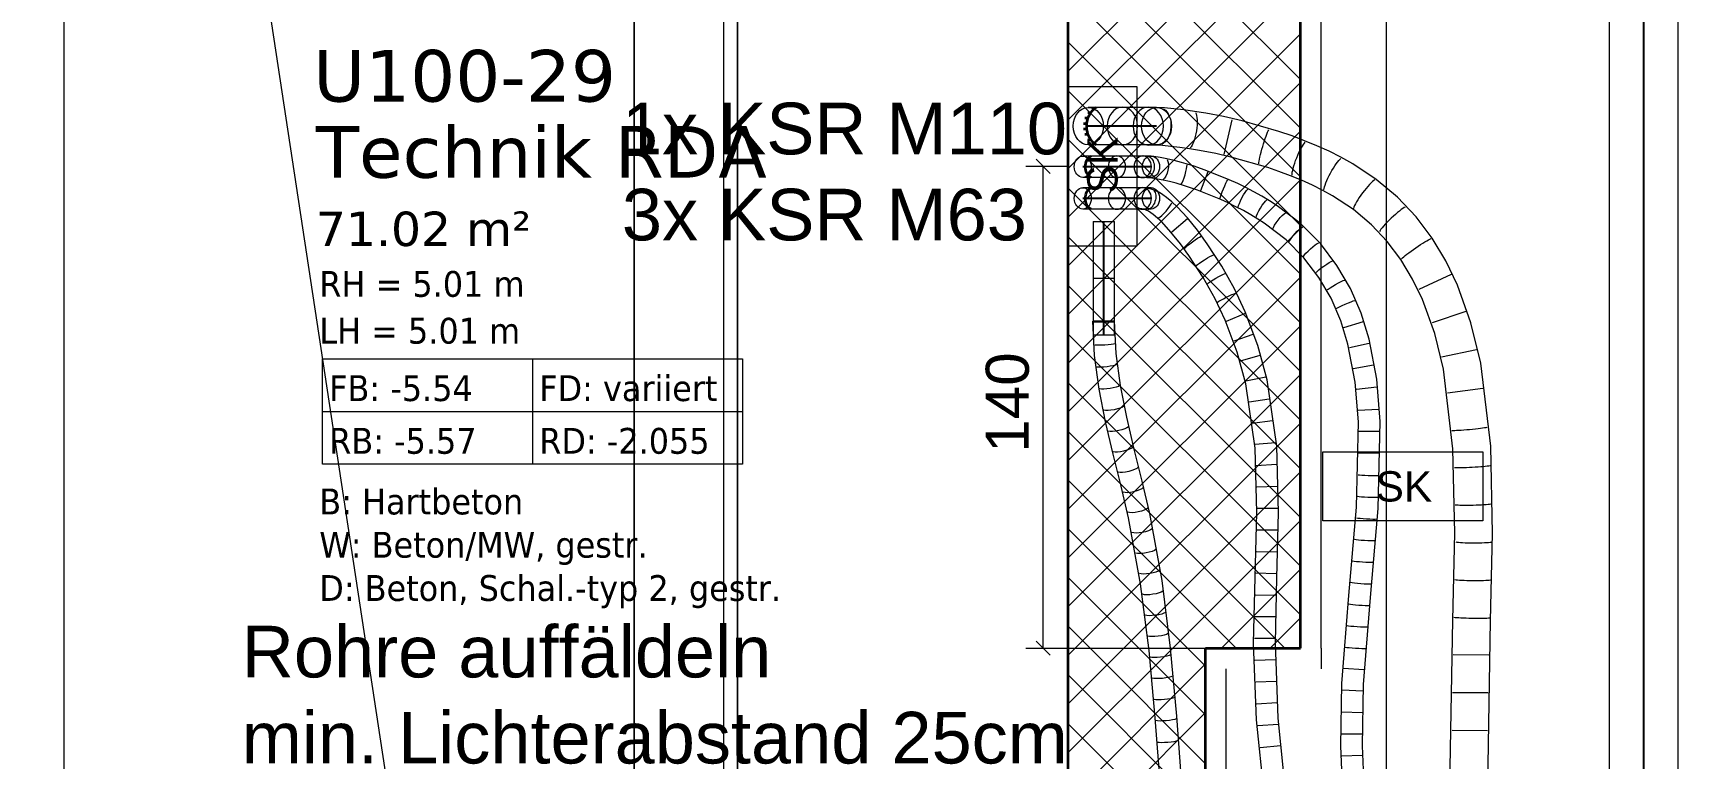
# Model space of a CAD drawing. Extents: x -1907 to 937, y -179 to 966.
# Drawn here: x -577.9 to -482.3, y 424.4 to 466.5 of the extents above; entities that cross this region are included whole.
import ezdxf
from ezdxf.lldxf.tags import DXFTag

# ---------------------------------------------------------------- set-up
doc = ezdxf.new("R2010")
doc.units = 0
doc.layers.get('0').update_dxf_attribs({"lineweight": 13})
for name, color, linetype, lineweight in [('A-AREA-____-IDEN', 7, 'Continuous', 5), ('A-DETL-____-HDLN', 7, '_Verdeckte Linien_', 9), ('A-DETL-GENF-HDLN', 7, '_Verdeckte Linien_', 9), ('A-FLOR-____-OTLN', 7, 'Continuous', 9), ('A-FLOR-____-OVHD', 7, 'Strichpunkt - Fein', 9), ('A-WALL-____-MCUT', 7, 'Continuous', 35), ('A-WALL-____-PATT', 7, 'Continuous', 35), ('S-GRID-____-OTLN', 7, 'Continuous', 5)]:
    doc.layers.add(name, color=color, linetype=linetype, lineweight=lineweight)
for name, color, linetype, lineweight, true_color in [('A-DETL-____-OTLN', 5, 'Continuous', 9, 0x0000ff), ('EL01_WAN_Röhre Boden', 7, 'Continuous', 13, 0xff6666), ('EL01_WAN_Röhre Boden Typ', 1, 'Continuous', 13, 0xff0000), ('EL01_WAN_Schlaufkasten', 1, 'Continuous', 13, 0xff0000)]:
    doc.layers.add(name, color=color, linetype=linetype, lineweight=lineweight, true_color=true_color)
doc.styles.get("Standard").update_dxf_attribs({"font": 'arial.ttf'})
tags = doc.linetypes.add('_Rasterlinie_', pattern=[0.375, 0.2, -0.05, 0.075, -0.05]).pattern_tags.tags
tags[10:11] = [DXFTag(74, 4), DXFTag(75, 0), DXFTag(340, '0'), DXFTag(46, 1.0), DXFTag(50, 0.0), DXFTag(44, 0.0), DXFTag(45, 0.0)]
tags[8:9] = [DXFTag(74, 4), DXFTag(75, 0), DXFTag(340, '0'), DXFTag(46, 1.0), DXFTag(50, 0.0), DXFTag(44, 0.0), DXFTag(45, 0.0)]
tags[6:7] = [DXFTag(74, 4), DXFTag(75, 0), DXFTag(340, '0'), DXFTag(46, 1.0), DXFTag(50, 0.0), DXFTag(44, 0.0), DXFTag(45, 0.0)]
tags[4:5] = [DXFTag(74, 4), DXFTag(75, 0), DXFTag(340, '0'), DXFTag(46, 1.0), DXFTag(50, 0.0), DXFTag(44, 0.0), DXFTag(45, 0.0)]
tags = doc.linetypes.add('_Strichliert - Fein_', pattern=[0.15, 0.1, -0.05]).pattern_tags.tags
tags[6:7] = [DXFTag(74, 4), DXFTag(75, 0), DXFTag(340, '0'), DXFTag(46, 1.0), DXFTag(50, 0.0), DXFTag(44, 0.0), DXFTag(45, 0.0)]
tags[4:5] = [DXFTag(74, 4), DXFTag(75, 0), DXFTag(340, '0'), DXFTag(46, 1.0), DXFTag(50, 0.0), DXFTag(44, 0.0), DXFTag(45, 0.0)]
tags = doc.linetypes.add('_Verdeckte Linien_', pattern=[0.15, 0.1, -0.05]).pattern_tags.tags
tags[6:7] = [DXFTag(74, 4), DXFTag(75, 0), DXFTag(340, '0'), DXFTag(46, 1.0), DXFTag(50, 0.0), DXFTag(44, 0.0), DXFTag(45, 0.0)]
tags[4:5] = [DXFTag(74, 4), DXFTag(75, 0), DXFTag(340, '0'), DXFTag(46, 1.0), DXFTag(50, 0.0), DXFTag(44, 0.0), DXFTag(45, 0.0)]
tags = doc.linetypes.add('ACAD_ISO03W100', pattern=[30, 12, -18]).pattern_tags.tags
tags[6:7] = [DXFTag(74, 4), DXFTag(75, 0), DXFTag(340, '0'), DXFTag(46, 0.0), DXFTag(50, 0.0), DXFTag(44, 0.0), DXFTag(45, 0.0)]
tags[4:5] = [DXFTag(74, 4), DXFTag(75, 0), DXFTag(340, '0'), DXFTag(46, 0.0), DXFTag(50, 0.0), DXFTag(44, 0.0), DXFTag(45, 0.0)]
tags = doc.linetypes.add('Strichpunkt - Fein', pattern=[0.2, 0.1, -0.05, 0, -0.05]).pattern_tags.tags
tags[10:11] = [DXFTag(74, 4), DXFTag(75, 0), DXFTag(340, '0'), DXFTag(46, 1.0), DXFTag(50, 0.0), DXFTag(44, 0.0), DXFTag(45, 0.0)]
tags[8:9] = [DXFTag(74, 4), DXFTag(75, 0), DXFTag(340, '0'), DXFTag(46, 1.0), DXFTag(50, 0.0), DXFTag(44, 0.0), DXFTag(45, 0.0)]
tags[6:7] = [DXFTag(74, 4), DXFTag(75, 0), DXFTag(340, '0'), DXFTag(46, 1.0), DXFTag(50, 0.0), DXFTag(44, 0.0), DXFTag(45, 0.0)]
tags[4:5] = [DXFTag(74, 4), DXFTag(75, 0), DXFTag(340, '0'), DXFTag(46, 1.0), DXFTag(50, 0.0), DXFTag(44, 0.0), DXFTag(45, 0.0)]
tags = doc.linetypes.add('STRICHPUNKT2', pattern=[12.7, 6.35, -3.175, 0, -3.175]).pattern_tags.tags
tags[10:11] = [DXFTag(74, 4), DXFTag(75, 0), DXFTag(340, '0'), DXFTag(46, 0.0), DXFTag(50, 0.0), DXFTag(44, 0.0), DXFTag(45, 0.0)]
tags[8:9] = [DXFTag(74, 4), DXFTag(75, 0), DXFTag(340, '0'), DXFTag(46, 0.0), DXFTag(50, 0.0), DXFTag(44, 0.0), DXFTag(45, 0.0)]
tags[6:7] = [DXFTag(74, 4), DXFTag(75, 0), DXFTag(340, '0'), DXFTag(46, 0.0), DXFTag(50, 0.0), DXFTag(44, 0.0), DXFTag(45, 0.0)]
tags[4:5] = [DXFTag(74, 4), DXFTag(75, 0), DXFTag(340, '0'), DXFTag(46, 0.0), DXFTag(50, 0.0), DXFTag(44, 0.0), DXFTag(45, 0.0)]

# ---------------------------------------------------------------- blocks, each defined once
blk = doc.blocks.new('Referenz-A0UJ2810XE', base_point=(-1920.131, -159.413))
at = {"layer": 'A-AREA-____-IDEN', "color": 0, "linetype": 'Continuous', "ltscale": 0.13}
for p, q in [((-561.061, 447.569), (-536.661, 447.569)), ((-561.061, 441.446), (-561.061, 447.569)), ((-548.861, 447.569), (-548.861, 441.446)), ((-536.661, 447.569), (-536.661, 441.446)), ((-561.061, 444.508), (-536.661, 444.508)), ((-536.661, 441.446), (-561.061, 441.446))]:
    blk.add_line(p, q, dxfattribs=at)
at = {"layer": 'A-DETL-____-HDLN', "color": 0, "linetype": '_Verdeckte Linien_', "ltscale": 0.13}
for p, q in [((-536.961, 333.75), (-536.961, 585.15)), ((-537.761, 518.75), (-537.761, 294.75)), ((-542.961, 359.75), (-542.961, 495.35)), ((-536.961, 492.865), (-536.961, 364.75))]:
    blk.add_line(p, q, dxfattribs=at)
at = {"layer": 'A-DETL-____-OTLN', "color": 0, "linetype": '_Strichliert - Fein_', "ltscale": 0.13}
blk.add_line((-503.061, 430.75), (-503.061, 594.15), dxfattribs=at)
at = {"layer": 'A-DETL-GENF-HDLN', "color": 0, "linetype": '_Verdeckte Linien_', "ltscale": 0.13}
blk.add_line((-583.311, 594.15), (-556.763, 419.274), dxfattribs=at)
at = {"layer": 'A-FLOR-____-OTLN', "color": 0, "linetype": 'Continuous', "ltscale": 0.13}
blk.add_line((-542.961, 518.55), (-542.961, 422.666), dxfattribs=at)
at = {"layer": 'A-FLOR-____-OVHD', "color": 0, "linetype": 'Strichpunkt - Fein', "ltscale": 0.13}
for p, q in [((-503.061, 430.75), (-503.061, 429.55)), ((-508.561, 382.75), (-508.561, 429.55))]:
    blk.add_line(p, q, dxfattribs=at)
at = {"layer": 'A-WALL-____-MCUT', "color": 0, "linetype": 'Continuous', "ltscale": 0.35}
for p, q in [((-517.761, 593.95), (-517.761, 224.65)), ((-504.261, 430.75), (-504.261, 593.95)), ((-509.761, 382.75), (-509.761, 430.75)), ((-509.761, 430.75), (-504.261, 430.75))]:
    blk.add_line(p, q, dxfattribs=at)
at = {"layer": 'A-WALL-____-PATT', "color": 0, "linetype": 'Continuous', "lineweight": 9, "ltscale": 0.13}
for p, q in [((-517.761, 464.264), (-504.261, 477.764)), ((-504.261, 463.796), (-517.761, 477.296)), ((-517.761, 461.435), (-504.261, 474.935)), ((-504.261, 460.967), (-517.761, 474.467)), ((-517.761, 458.607), (-504.261, 472.107)), ((-504.261, 458.139), (-517.761, 471.639)), ((-517.761, 455.779), (-504.261, 469.279)), ((-504.261, 455.311), (-517.761, 468.811)), ((-517.761, 452.95), (-504.261, 466.45)), ((-504.261, 452.482), (-517.761, 465.982)), ((-517.761, 450.122), (-504.261, 463.622)), ((-504.261, 449.654), (-517.761, 463.154)), ((-517.761, 447.293), (-504.261, 460.793)), ((-504.261, 446.825), (-517.761, 460.325)), ((-517.761, 444.465), (-504.261, 457.965)), ((-504.261, 443.997), (-517.761, 457.497)), ((-517.761, 441.636), (-504.261, 455.136)), ((-504.261, 441.168), (-517.761, 454.668)), ((-517.761, 438.808), (-504.261, 452.308)), ((-504.261, 438.34), (-517.761, 451.84)), ((-517.761, 435.98), (-504.261, 449.48)), ((-504.261, 435.512), (-517.761, 449.012)), ((-517.761, 433.151), (-504.261, 446.651)), ((-504.261, 432.683), (-517.761, 446.183)), ((-517.334, 430.75), (-504.261, 443.823)), ((-505.157, 430.75), (-517.761, 443.355)), ((-514.506, 430.75), (-504.261, 440.994)), ((-507.985, 430.75), (-517.761, 440.526)), ((-510.813, 430.75), (-517.761, 437.698)), ((-511.677, 430.75), (-504.261, 438.166)), ((-513.642, 430.75), (-517.761, 434.87)), ((-508.849, 430.75), (-504.261, 435.337)), ((-516.47, 430.75), (-517.761, 432.041)), ((-506.02, 430.75), (-504.261, 432.509)), ((-517.761, 430.323), (-517.334, 430.75)), ((-517.761, 427.494), (-514.506, 430.75)), ((-517.761, 424.666), (-511.677, 430.75)), ((-509.761, 424.041), (-516.47, 430.75)), ((-509.761, 426.87), (-513.642, 430.75)), ((-509.761, 429.698), (-510.813, 430.75)), ((-517.761, 421.837), (-509.761, 429.837)), ((-509.761, 421.213), (-517.761, 429.213)), ((-517.761, 419.009), (-509.761, 427.009)), ((-509.761, 418.384), (-517.761, 426.384))]:
    blk.add_line(p, q, dxfattribs=at)
at = {"layer": 'S-GRID-____-OTLN', "color": 0, "linetype": '_Rasterlinie_', "ltscale": 0.13}
for p, q in [((-576.061, 186.65), (-576.061, 950.472)), ((-499.261, 186.65), (-499.261, 950.472))]:
    blk.add_line(p, q, dxfattribs=at)
at = {"layer": 'A-AREA-____-IDEN', "color": 0, "linetype": 'Continuous', "ltscale": 0.13, "attachment_point": 1}
for s, insert, char_height in [('{\\fVerdana;U100-29}', (-561.597, 465.51), 3), ('{\\fVerdana;Technik RDA}', (-561.454, 461.086), 3), ('{\\fVerdana;71.02 m²}', (-561.445, 456.117), 2), ('{\\W0.9;\\fVerdana;RH = 5.01 m}', (-561.247, 452.667), 1.5), ('{\\W0.9;\\fVerdana;LH = 5.01 m}', (-561.247, 449.946), 1.5), ('{\\W0.9;\\fVerdana;FB: -5.54}', (-560.67, 446.61), 1.5), ('{\\W0.9;\\fVerdana;FD: variiert}', (-548.47, 446.61), 1.5), ('{\\W0.9;\\fVerdana;RB: -5.57}', (-560.67, 443.549), 1.5), ('{\\W0.9;\\fVerdana;RD: -2.055}', (-548.47, 443.549), 1.5), ('{\\W0.9;\\fVerdana;B: Hartbeton}', (-561.247, 440.024), 1.5), ('{\\W0.9;\\fVerdana;W: Beton/MW, gestr.}', (-561.247, 437.511), 1.5), ('{\\W0.9;\\fVerdana;D: Beton, Schal.-typ 2, gestr.}', (-561.247, 434.997), 1.5)]:
    blk.add_mtext(s, dxfattribs=dict(at, insert=insert, char_height=char_height))
blk = doc.blocks.new('Steckverbinder-A0UJ282AXE', base_point=(-517.394, 458.093))
at = {"color": 0, "linetype": 'ByBlock', "lineweight": -2, "ltscale": 0.13}
for p, q in [((-512.936, 459.343), (-516.898, 459.343)), ((-512.936, 458.103), (-516.898, 458.103))]:
    blk.add_line(p, q, dxfattribs=at)
at = {"color": 0, "linetype": 'STRICHPUNKT2', "lineweight": 25, "ltscale": 0.25}
blk.add_line((-512.936, 458.723), (-516.898, 458.723), dxfattribs=at)
at = {"color": 0, "lineweight": 35}
for p, q in [((-516.808, 458.723), (-516.745, 458.723)), ((-516.74, 459.038), (-516.684, 459.038)), ((-516.74, 458.408), (-516.684, 458.408))]:
    blk.add_line(p, q, dxfattribs=at)
at = {"color": 0, "linetype": 'ByBlock', "lineweight": -2, "ltscale": 0.13}
for centre in [(-516.898, 458.723), (-512.936, 458.723)]:
    blk.add_ellipse(centre, major_axis=(0, 0.62), ratio=0.799812, dxfattribs=at)
at = {"color": 0, "lineweight": 35, "extrusion": (0, 0, -1)}
blk.add_ellipse((-516.194, 458.723), major_axis=(0, -0.689), ratio=0.799812, start_param=0.418046, end_param=2.723547, dxfattribs=at)
at = {"color": 0, "linetype": 'ByBlock', "lineweight": -2, "ltscale": 0.13, "extrusion": (0, 0, -1)}
blk.add_ellipse((-514.917, 458.723), major_axis=(0, -0.63), ratio=0.799812, dxfattribs=at)
blk = doc.blocks.new('Maß-A0UJ284QXE', base_point=(-522.534, 430.336))
at = {"color": 0, "linetype": 'ByBlock', "lineweight": -2, "ltscale": 0.13}
for p, q in [((-520.201, 458.75), (-517.761, 458.75)), ((-519.615, 459.164), (-518.787, 458.336)), ((-519.201, 430.75), (-519.201, 458.75)), ((-519.615, 431.164), (-518.787, 430.336)), ((-520.201, 430.75), (-509.761, 430.75))]:
    blk.add_line(p, q, dxfattribs=at)
at = {"color": 0, "linetype": 'ByBlock', "lineweight": -2, "ltscale": 0.13, "insert": (-522.534, 442.111), "char_height": 2.5, "attachment_point": 1, "rotation": 90}
blk.add_mtext('{\\fArial;140}', dxfattribs=at)
blk = doc.blocks.new('Steckverbinder-A0UJ286QXE', base_point=(-516.312, 448.95))
at = {"color": 0, "linetype": 'ByBlock', "lineweight": -2, "ltscale": 0.13}
for p, q in [((-516.302, 455.55), (-516.302, 448.95)), ((-516.302, 455.55), (-515.939, 455.55)), ((-515.939, 455.55), (-515.426, 455.55)), ((-515.426, 455.55), (-515.062, 455.55)), ((-515.062, 448.95), (-515.062, 455.55)), ((-516.312, 452.25), (-515.052, 452.25)), ((-516.302, 448.95), (-515.939, 448.95)), ((-515.939, 448.95), (-515.426, 448.95)), ((-515.426, 448.95), (-515.062, 448.95))]:
    blk.add_line(p, q, dxfattribs=at)
at = {"color": 0, "linetype": 'STRICHPUNKT2', "lineweight": 25, "ltscale": 0.25}
blk.add_line((-515.682, 448.95), (-515.682, 455.55), dxfattribs=at)
blk = doc.blocks.new('Schlaufkasten Decke (multi)-A0UJ286WXE', base_point=(-517.761, 454.11))
at = {"color": 0, "linetype": 'ByBlock', "lineweight": -2, "ltscale": 0.13}
for p, q in [((-517.761, 463.39), (-513.761, 463.39)), ((-517.761, 454.11), (-517.761, 463.39)), ((-513.761, 463.39), (-513.761, 454.11)), ((-513.761, 454.11), (-517.761, 454.11))]:
    blk.add_line(p, q, dxfattribs=at)
at = {"color": 0, "linetype": 'ByBlock', "lineweight": -2, "ltscale": 0.13, "insert": (-516.641, 457.169), "char_height": 1.76, "attachment_point": 1, "rotation": 90}
blk.add_mtext('{\\fArial;SK}', dxfattribs=at)
blk = doc.blocks.new('Flexrohr-A0UJ2872XE', base_point=(-513.976, 372.299))
at = {"color": 0, "linetype": 'ByBlock', "lineweight": -2, "ltscale": 0.13}
for p, q in [((-512.652, 462.175), (-513.093, 462.185)), ((-512.157, 462.146), (-512.652, 462.175)), ((-511.613, 462.097), (-512.157, 462.146)), ((-511.028, 462.028), (-511.613, 462.097)), ((-510.406, 461.94), (-511.028, 462.028)), ((-509.747, 461.831), (-510.406, 461.94)), ((-508.731, 461.633), (-509.747, 461.831)), ((-507.644, 461.383), (-508.731, 461.633)), ((-508.235, 461.455), (-508.714, 459.443)), ((-505.502, 460.77), (-507.644, 461.383)), ((-504.741, 460.51), (-505.502, 460.77)), ((-512.703, 459.976), (-513.099, 459.985)), ((-512.262, 459.95), (-512.703, 459.976)), ((-511.778, 459.906), (-512.262, 459.95)), ((-511.255, 459.845), (-511.778, 459.906)), ((-510.697, 459.765), (-511.255, 459.845)), ((-510.115, 459.668), (-510.697, 459.765)), ((-509.174, 459.485), (-510.115, 459.668)), ((-504.014, 460.237), (-504.741, 460.51)), ((-503.296, 459.941), (-504.014, 460.237)), ((-502.594, 459.623), (-503.296, 459.941)), ((-508.219, 459.266), (-509.174, 459.485)), ((-506.148, 458.673), (-508.219, 459.266)), ((-501.91, 459.28), (-502.594, 459.623)), ((-501.221, 458.896), (-501.91, 459.28)), ((-499.858, 457.99), (-501.221, 458.896)), ((-505.504, 458.452), (-506.148, 458.673)), ((-504.839, 458.202), (-505.504, 458.452)), ((-504.189, 457.934), (-504.839, 458.202)), ((-503.557, 457.648), (-504.189, 457.934)), ((-498.623, 456.951), (-499.858, 457.99)), ((-502.951, 457.344), (-503.557, 457.648)), ((-502.401, 457.04), (-502.951, 457.344)), ((-501.179, 456.231), (-502.401, 457.04)), ((-497.54, 455.807), (-498.623, 456.951)), ((-500.131, 455.35), (-501.179, 456.231)), ((-499.217, 454.383), (-500.131, 455.35)), ((-496.603, 454.569), (-497.54, 455.807)), ((-498.423, 453.332), (-499.217, 454.383)), ((-495.805, 453.249), (-496.603, 454.569)), ((-497.739, 452.201), (-498.423, 453.332)), ((-495.127, 451.837), (-495.805, 453.249)), ((-497.165, 451.01), (-497.739, 452.201)), ((-495.501, 452.467), (-497.375, 451.593)), ((-494.349, 449.659), (-495.127, 451.837)), ((-496.457, 449.031), (-497.165, 451.01)), ((-494.65, 450.31), (-496.614, 449.662)), ((-493.782, 447.307), (-494.349, 449.659)), ((-495.954, 446.963), (-496.457, 449.031)), ((-494.033, 448.076), (-496.059, 447.662)), ((-493.202, 442.483), (-493.782, 447.307)), ((-495.397, 442.333), (-495.954, 446.963)), ((-493.671, 445.837), (-495.721, 445.567)), ((-493.094, 437.422), (-493.202, 442.483)), ((-495.294, 437.425), (-495.397, 442.333)), ((-495.407, 432.383), (-495.294, 437.425)), ((-493.207, 432.34), (-493.094, 437.422)), ((-495.574, 422.758), (-495.407, 432.383)), ((-493.374, 422.767), (-493.207, 432.34)), ((-493.308, 430.34), (-495.376, 430.369)), ((-493.346, 428.148), (-495.414, 428.166)), ((-493.384, 425.956), (-495.452, 425.963))]:
    blk.add_line(p, q, dxfattribs=at)
at = {"color": 0, "linetype": 'ByBlock', "lineweight": -2, "ltscale": 0.13, "extrusion": (0, 0, -1)}
blk.add_ellipse((-513.096, 461.085), major_axis=(0, 1.1), ratio=0.799812, dxfattribs=at)
for centre, major_axis, ratio, start_param, end_param in [((-512.511, 461.066), (0.06, 1.098), 0.669665, 0.348166, 2.793427), ((-510.607, 460.86), (0.166, 1.087), 0.283924, 0.348166, 2.793427), ((-506.357, 459.874), (0.308, 1.056), 0.08315, 3.489759, 5.935019), ((-504.298, 459.167), (0.409, 1.021), 0.171066, 3.489759, 5.935019), ((-502.336, 458.26), (0.525, 0.967), 0.183291, 3.489759, 5.935019), ((-497.51, 453.945), (-0.911, -0.617), 0.072834, 0.348166, 2.793427)]:
    blk.add_ellipse(centre, major_axis=major_axis, ratio=ratio, start_param=start_param, end_param=end_param, dxfattribs=at)
at = {"color": 0, "linetype": 'ByBlock', "lineweight": -2, "ltscale": 0.13}
for centre, major_axis, ratio in [((-500.507, 457.1), (0.659, 0.881), 0.154983), ((-498.893, 455.639), (0.797, 0.759), 0.115205), ((-494.433, 443.52), (-1.096, -0.099), 0.052072), ((-494.277, 441.332), (-1.098, -0.06), 0.057958), ((-494.23, 439.137), (-1.1, -0.026), 0.061532), ((-494.205, 436.942), (-1.1, 0.003), 0.062894), ((-494.254, 434.747), (-1.1, 0.011), 0.056571), ((-494.303, 432.552), (-1.1, 0.02), 0.050243)]:
    blk.add_ellipse(centre, major_axis=major_axis, ratio=ratio, start_param=0.348166, end_param=2.793427, dxfattribs=at)
blk = doc.blocks.new('Schlaufkasten Decke (multi)-A0UJ2882XE', base_point=(-502.946, 438.153))
at = {"color": 0, "linetype": 'ByBlock', "lineweight": -2, "ltscale": 0.13}
for p, q in [((-502.946, 438.153), (-502.946, 442.153)), ((-502.946, 442.153), (-493.666, 442.153)), ((-493.666, 442.153), (-493.666, 438.153)), ((-493.666, 438.153), (-502.946, 438.153))]:
    blk.add_line(p, q, dxfattribs=at)
at = {"color": 0, "linetype": 'ByBlock', "lineweight": -2, "ltscale": 0.13, "insert": (-499.887, 441.033), "char_height": 1.76, "attachment_point": 1}
blk.add_mtext('{\\fArial;SK}', dxfattribs=at)
blk = doc.blocks.new('Bauteilbeschriftung-A0UJ2896XE', base_point=(-565.748, 424.051))
at = {"color": 0, "lineweight": -2, "char_height": 3, "attachment_point": 1}
for s, insert in [('{\\fArial;Rohre auffäldeln}', (-565.748, 432.051)), ('{\\fArial;min. Lichterabstand 25cm}', (-565.748, 427.051))]:
    blk.add_mtext(s, dxfattribs=dict(at, insert=insert))
blk = doc.blocks.new('Flexrohr-A0UJ28CWXE', base_point=(-513.92, 366.916))
at = {"color": 0, "linetype": 'ByBlock', "lineweight": -2, "ltscale": 0.13}
for p, q in [((-513.056, 457.458), (-513.241, 457.475)), ((-512.861, 457.408), (-513.056, 457.458)), ((-512.659, 457.329), (-512.861, 457.408)), ((-512.452, 457.223), (-512.659, 457.329)), ((-512.244, 457.094), (-512.452, 457.223)), ((-512.03, 456.94), (-512.244, 457.094)), ((-511.727, 456.689), (-512.03, 456.94)), ((-513.472, 456.284), (-513.591, 456.294)), ((-513.349, 456.254), (-513.472, 456.284)), ((-513.222, 456.205), (-513.349, 456.254)), ((-513.088, 456.136), (-513.222, 456.205)), ((-512.946, 456.047), (-513.088, 456.136)), ((-512.802, 455.944), (-512.946, 456.047)), ((-512.557, 455.741), (-512.802, 455.944)), ((-511.41, 456.389), (-511.727, 456.689)), ((-510.819, 455.747), (-511.41, 456.389)), ((-512.315, 455.514), (-512.557, 455.741)), ((-511.775, 454.927), (-512.315, 455.514)), ((-511.232, 454.252), (-511.775, 454.927)), ((-510.825, 455.695), (-511.724, 454.925)), ((-510.242, 455.03), (-510.819, 455.747)), ((-510.047, 454.77), (-510.242, 455.03)), ((-511.063, 454.025), (-511.232, 454.252)), ((-510.89, 453.787), (-511.063, 454.025)), ((-509.863, 454.516), (-510.047, 454.77)), ((-509.675, 454.249), (-509.863, 454.516)), ((-508.828, 452.941), (-509.675, 454.249)), ((-510.729, 453.559), (-510.89, 453.787)), ((-509.908, 452.293), (-510.729, 453.559)), ((-509.214, 451.047), (-509.908, 452.293)), ((-508.093, 451.622), (-508.828, 452.941)), ((-507.467, 450.295), (-508.093, 451.622)), ((-508.632, 449.814), (-509.214, 451.047)), ((-507.467, 450.188), (-508.563, 449.739)), ((-506.732, 448.334), (-507.467, 450.295)), ((-507.931, 447.947), (-508.632, 449.814)), ((-507.015, 448.982), (-508.132, 448.587)), ((-506.194, 446.348), (-506.732, 448.334)), ((-507.433, 446.116), (-507.931, 447.947)), ((-506.612, 447.75), (-507.752, 447.427)), ((-506.271, 446.488), (-507.433, 446.258)), ((-505.632, 442.483), (-506.194, 446.348)), ((-506.887, 442.374), (-507.433, 446.116)), ((-506.068, 445.222), (-507.238, 445.037)), ((-505.884, 443.957), (-507.059, 443.809)), ((-505.7, 442.691), (-506.879, 442.582)), ((-505.523, 438.636), (-505.632, 442.483)), ((-506.783, 438.635), (-506.887, 442.374)), ((-505.639, 441.417), (-506.821, 441.342)), ((-505.603, 440.141), (-506.786, 440.1)), ((-506.888, 434.86), (-506.783, 438.635)), ((-505.567, 438.865), (-506.751, 438.858)), ((-505.629, 434.83), (-505.523, 438.636)), ((-505.589, 437.599), (-506.774, 437.607)), ((-505.625, 436.336), (-506.809, 436.354)), ((-506.973, 431.042), (-506.888, 434.86)), ((-505.66, 435.072), (-506.844, 435.1)), ((-505.713, 431.055), (-505.629, 434.83)), ((-505.689, 433.818), (-506.874, 433.837)), ((-505.717, 432.566), (-506.902, 432.571)), ((-506.804, 426.59), (-506.973, 431.042)), ((-505.745, 431.314), (-506.93, 431.305)), ((-505.547, 426.678), (-505.713, 431.055)), ((-505.713, 430.065), (-506.897, 430.037)), ((-505.666, 428.817), (-506.849, 428.768)), ((-505.619, 427.568), (-506.801, 427.499)), ((-506.346, 422.127), (-506.804, 426.59)), ((-505.548, 426.321), (-506.73, 426.232)), ((-505.096, 422.288), (-505.547, 426.678)), ((-505.42, 425.077), (-506.6, 424.969))]:
    blk.add_line(p, q, dxfattribs=at)
at = {"color": 0, "linetype": 'ByBlock', "lineweight": -2, "ltscale": 0.13, "extrusion": (0, 0, -1)}
blk.add_ellipse((-513.416, 456.884), major_axis=(0, -0.63), ratio=0.799812, dxfattribs=at)
for centre, major_axis, ratio, start_param, end_param in [((-513.096, 456.828), (-0.197, -0.598), 0.654402, 3.489759, 5.935019), ((-510.499, 454.32), (-0.509, -0.371), 0.088299, 0.348166, 2.793427), ((-509.798, 453.28), (-0.533, -0.336), 0.08254, 0.348166, 2.793427), ((-509.141, 452.21), (-0.546, -0.314), 0.074187, 0.348166, 2.793427), ((-508.545, 451.104), (-0.564, -0.28), 0.061638, 0.348166, 2.793427)]:
    blk.add_ellipse(centre, major_axis=major_axis, ratio=ratio, start_param=start_param, end_param=end_param, dxfattribs=at)
at = {"color": 0, "linetype": 'ByBlock', "lineweight": -2, "ltscale": 0.13}
blk.add_ellipse((-512.143, 456.216), major_axis=(-0.417, -0.472), ratio=0.18057, start_param=0.348166, end_param=2.793427, dxfattribs=at)
blk = doc.blocks.new('Steckverbinder-A0UJ28D8XE', base_point=(-517.394, 456.254))
at = {"color": 0, "linetype": 'ByBlock', "lineweight": -2, "ltscale": 0.13}
for p, q in [((-512.936, 457.504), (-516.898, 457.504)), ((-512.936, 456.264), (-516.898, 456.264))]:
    blk.add_line(p, q, dxfattribs=at)
at = {"color": 0, "linetype": 'STRICHPUNKT2', "lineweight": 25, "ltscale": 0.25}
blk.add_line((-512.936, 456.884), (-516.898, 456.884), dxfattribs=at)
at = {"color": 0, "lineweight": 35}
for p, q in [((-516.808, 456.884), (-516.745, 456.884)), ((-516.74, 457.199), (-516.684, 457.199)), ((-516.74, 456.569), (-516.684, 456.569))]:
    blk.add_line(p, q, dxfattribs=at)
at = {"color": 0, "linetype": 'ByBlock', "lineweight": -2, "ltscale": 0.13}
for centre in [(-516.898, 456.884), (-512.936, 456.884)]:
    blk.add_ellipse(centre, major_axis=(0, 0.62), ratio=0.799812, dxfattribs=at)
at = {"color": 0, "lineweight": 35, "extrusion": (0, 0, -1)}
blk.add_ellipse((-516.194, 456.884), major_axis=(0, -0.689), ratio=0.799812, start_param=0.418046, end_param=2.723547, dxfattribs=at)
at = {"color": 0, "linetype": 'ByBlock', "lineweight": -2, "ltscale": 0.13, "extrusion": (0, 0, -1)}
blk.add_ellipse((-514.917, 456.884), major_axis=(0, -0.63), ratio=0.799812, dxfattribs=at)
blk = doc.blocks.new('Wickelfalzrohr-A0UJ28FAXE', base_point=(-486.32, 421.957))
at = {"color": 0, "linetype": 'ByBlock', "lineweight": -2, "ltscale": 0.13}
for p, q in [((-486.32, 517.629), (-486.32, 421.957)), ((-482.32, 421.957), (-482.32, 517.629))]:
    blk.add_line(p, q, dxfattribs=at)
at = {"color": 0, "linetype": 'STRICHPUNKT2', "lineweight": 25, "ltscale": 0.25}
blk.add_line((-484.32, 517.629), (-484.32, 421.957), dxfattribs=at)
blk = doc.blocks.new('Flexrohr-A0UJ28G2XE', base_point=(-516.312, 365.078))
at = {"color": 0, "linetype": 'ByBlock', "lineweight": -2, "ltscale": 0.13}
for p, q in [((-515.052, 449.75), (-516.312, 449.75)), ((-516.214, 447.754), (-516.312, 449.75)), ((-515.087, 449.687), (-516.271, 449.683)), ((-514.959, 447.872), (-515.053, 449.75)), ((-515.951, 445.807), (-516.214, 447.754)), ((-514.708, 446.014), (-514.959, 447.872)), ((-515.574, 443.9), (-515.951, 445.807)), ((-514.342, 444.165), (-514.708, 446.014)), ((-515.131, 442.023), (-515.574, 443.9)), ((-513.905, 442.315), (-514.342, 444.165)), ((-514.669, 440.165), (-515.131, 442.023)), ((-513.444, 440.456), (-513.905, 442.315)), ((-514.237, 438.325), (-514.669, 440.165)), ((-513.001, 438.571), (-513.444, 440.456)), ((-513.537, 434.497), (-514.237, 438.325)), ((-512.292, 434.691), (-513.001, 438.571)), ((-513.051, 430.623), (-513.537, 434.497)), ((-511.799, 430.761), (-512.292, 434.691)), ((-512.696, 426.698), (-513.051, 430.623)), ((-511.441, 426.806), (-511.799, 430.761)), ((-512.392, 422.734), (-512.696, 426.698)), ((-511.137, 422.837), (-511.441, 426.806))]:
    blk.add_line(p, q, dxfattribs=at)
for centre, major_axis, ratio in [((-515.617, 448.428), (-0.629, -0.039), 0.069144), ((-511.963, 425.375), (-0.628, -0.052), 0.130356)]:
    blk.add_ellipse(centre, major_axis=major_axis, ratio=ratio, start_param=0.348166, end_param=2.793427, dxfattribs=at)
at = {"color": 0, "linetype": 'ByBlock', "lineweight": -2, "ltscale": 0.13, "extrusion": (0, 0, -1)}
for centre, major_axis, ratio in [((-515.501, 447.183), (-0.626, -0.073), 0.127914), ((-515.335, 445.948), (-0.622, -0.102), 0.179928), ((-515.098, 444.74), (-0.618, -0.122), 0.215781), ((-514.842, 443.542), (-0.615, -0.137), 0.244534), ((-514.563, 442.357), (-0.613, -0.147), 0.264346), ((-514.273, 441.18), (-0.612, -0.148), 0.272495), ((-513.985, 440.004), (-0.613, -0.144), 0.27351), ((-513.708, 438.826), (-0.617, -0.128), 0.260283), ((-513.47, 437.631), (-0.619, -0.118), 0.249249), ((-513.25, 436.43), (-0.621, -0.109), 0.23925), ((-513.03, 435.229), (-0.622, -0.1), 0.229183), ((-512.842, 434.016), (-0.623, -0.092), 0.217553), ((-512.688, 432.792), (-0.625, -0.083), 0.204159), ((-512.535, 431.567), (-0.626, -0.074), 0.190686), ((-512.393, 430.338), (-0.627, -0.066), 0.177551), ((-512.281, 429.1), (-0.627, -0.061), 0.165376), ((-512.169, 427.861), (-0.627, -0.057), 0.153164), ((-512.059, 426.622), (-0.628, -0.052), 0.141085)]:
    blk.add_ellipse(centre, major_axis=major_axis, ratio=ratio, start_param=3.489759, end_param=5.935019, dxfattribs=at)
blk = doc.blocks.new('Bauteilbeschriftung-A0UJ28HGXE', base_point=(-543.668, 454.444))
at = {"color": 0, "linetype": 'ByBlock', "lineweight": -2, "ltscale": 1.3, "char_height": 3, "attachment_point": 1}
for s, insert in [('{\\fArial;1x KSR M110}', (-543.668, 462.444)), ('{\\fArial;3x KSR M63}', (-543.668, 457.444))]:
    blk.add_mtext(s, dxfattribs=dict(at, insert=insert))
blk = doc.blocks.new('Flexrohr-A0UJ28IWXE', base_point=(-513.92, 368.755))
at = {"color": 0, "linetype": 'ByBlock', "lineweight": -2, "ltscale": 0.13}
for p, q in [((-513.099, 459.342), (-513.4, 459.353)), ((-512.763, 459.309), (-513.099, 459.342)), ((-512.398, 459.254), (-512.763, 459.309)), ((-512.007, 459.18), (-512.398, 459.254)), ((-511.596, 459.086), (-512.007, 459.18)), ((-511.161, 458.973), (-511.596, 459.086)), ((-510.495, 458.775), (-511.161, 458.973)), ((-509.787, 458.533), (-510.495, 458.775)), ((-513.169, 458.084), (-513.432, 458.093)), ((-512.879, 458.055), (-513.169, 458.084)), ((-512.563, 458.008), (-512.879, 458.055)), ((-512.222, 457.943), (-512.563, 458.008)), ((-511.858, 457.86), (-512.222, 457.943)), ((-511.48, 457.761), (-511.858, 457.86)), ((-510.865, 457.578), (-511.48, 457.761)), ((-509.639, 458.437), (-510.066, 457.332)), ((-508.39, 457.971), (-509.787, 458.533)), ((-507.898, 457.745), (-508.39, 457.971)), ((-507.425, 457.513), (-507.898, 457.745)), ((-510.239, 457.364), (-510.865, 457.578)), ((-508.882, 456.818), (-510.239, 457.364)), ((-508.451, 456.619), (-508.882, 456.818)), ((-506.958, 457.269), (-507.425, 457.513)), ((-506.501, 457.012), (-506.958, 457.269)), ((-506.055, 456.744), (-506.501, 457.012)), ((-508.009, 456.402), (-508.451, 456.619)), ((-507.573, 456.174), (-508.009, 456.402)), ((-507.147, 455.935), (-507.573, 456.174)), ((-506.734, 455.687), (-507.147, 455.935)), ((-505.601, 456.449), (-506.055, 456.744)), ((-504.259, 455.418), (-505.601, 456.449)), ((-506.359, 455.446), (-506.734, 455.687)), ((-505.094, 454.477), (-506.359, 455.446)), ((-503.099, 454.257), (-504.259, 455.418)), ((-504.05, 453.431), (-505.094, 454.477)), ((-502.135, 452.995), (-503.099, 454.257)), ((-503.183, 452.297), (-504.05, 453.431)), ((-501.352, 451.644), (-502.135, 452.995)), ((-502.478, 451.079), (-503.183, 452.297)), ((-501.919, 449.78), (-502.478, 451.079)), ((-500.737, 450.215), (-501.352, 451.644)), ((-500.269, 448.708), (-500.737, 450.215)), ((-501.495, 448.417), (-501.919, 449.78)), ((-500.622, 449.722), (-501.748, 449.355)), ((-501.073, 446.209), (-501.495, 448.417)), ((-500.26, 448.46), (-501.415, 448.198)), ((-499.824, 446.379), (-500.269, 448.708)), ((-500.017, 447.191), (-501.185, 446.991)), ((-499.621, 443.917), (-499.824, 446.379)), ((-500.88, 443.902), (-501.073, 446.209)), ((-499.823, 445.913), (-501, 445.781)), ((-499.715, 444.62), (-500.899, 444.564)), ((-500.992, 438.937), (-500.88, 443.902)), ((-499.734, 438.867), (-499.621, 443.917)), ((-499.671, 443.338), (-500.856, 443.333)), ((-499.7, 442.07), (-500.884, 442.085)), ((-501.449, 433.804), (-500.992, 438.937)), ((-500.194, 433.7), (-499.734, 438.867)), ((-501.854, 428.707), (-501.449, 433.804)), ((-500.596, 428.641), (-500.194, 433.7)), ((-500.566, 429.497), (-501.748, 429.567)), ((-501.915, 425.054), (-501.854, 428.707)), ((-500.64, 428.249), (-501.823, 428.303)), ((-500.656, 425.072), (-500.596, 428.641)), ((-500.661, 427.004), (-501.845, 427.03)), ((-500.682, 425.758), (-501.866, 425.757)), ((-501.755, 421.531), (-501.915, 425.054)), ((-500.668, 424.513), (-501.852, 424.485)), ((-500.499, 421.623), (-500.656, 425.072))]:
    blk.add_line(p, q, dxfattribs=at)
at = {"color": 0, "linetype": 'ByBlock', "lineweight": -2, "ltscale": 0.13, "extrusion": (0, 0, -1)}
blk.add_ellipse((-513.416, 458.723), major_axis=(0, -0.63), ratio=0.799812, dxfattribs=at)
for centre, major_axis, ratio, start_param, end_param in [((-513.213, 458.716), (-0.033, -0.629), 0.738102, 3.489759, 5.935019), ((-512.211, 458.58), (-0.123, -0.618), 0.422406, 3.489759, 5.935019), ((-508.686, 457.415), (-0.242, -0.582), 0.07892, 0.348166, 2.793427), ((-507.561, 456.876), (-0.29, -0.559), 0.161921, 0.348166, 2.793427), ((-506.481, 456.267), (-0.33, -0.537), 0.179467, 0.348166, 2.793427), ((-505.467, 455.554), (-0.39, -0.494), 0.163259, 0.348166, 2.793427), ((-504.502, 454.772), (-0.425, -0.465), 0.149603, 0.348166, 2.793427), ((-503.62, 453.89), (-0.471, -0.418), 0.127599, 0.348166, 2.793427), ((-502.853, 452.901), (-0.514, -0.364), 0.103537, 0.348166, 2.793427), ((-502.19, 451.837), (-0.549, -0.308), 0.078907, 0.348166, 2.793427), ((-501.635, 450.712), (-0.577, -0.252), 0.054937, 0.348166, 2.793427)]:
    blk.add_ellipse(centre, major_axis=major_axis, ratio=ratio, start_param=start_param, end_param=end_param, dxfattribs=at)
at = {"color": 0, "linetype": 'ByBlock', "lineweight": -2, "ltscale": 0.13}
for centre, major_axis, ratio in [((-511.042, 458.284), (-0.181, -0.604), 0.143145), ((-500.32, 440.819), (-0.63, 0.019), 0.050903), ((-500.349, 439.561), (-0.629, 0.03), 0.054368), ((-500.416, 438.306), (-0.629, 0.037), 0.056386), ((-500.528, 437.053), (-0.629, 0.042), 0.056823), ((-500.639, 435.8), (-0.628, 0.046), 0.057257), ((-500.751, 434.548), (-0.628, 0.05), 0.057688), ((-500.858, 433.295), (-0.628, 0.051), 0.056768), ((-500.958, 432.04), (-0.628, 0.046), 0.053493), ((-501.057, 430.786), (-0.629, 0.042), 0.050214)]:
    blk.add_ellipse(centre, major_axis=major_axis, ratio=ratio, start_param=0.348166, end_param=2.793427, dxfattribs=at)
blk = doc.blocks.new('Steckverbinder-A0UJ28JMXE', base_point=(-517.449, 459.985))
at = {"color": 0, "lineweight": 35}
for p, q in [((-516.6, 461.87), (-516.436, 461.87)), ((-516.855, 461.242), (-516.661, 461.242)), ((-516.855, 460.928), (-516.661, 460.928)), ((-516.779, 461.556), (-516.592, 461.556)), ((-516.779, 460.613), (-516.592, 460.613)), ((-516.6, 460.299), (-516.436, 460.299))]:
    blk.add_line(p, q, dxfattribs=at)
at = {"color": 0, "linetype": 'ByBlock', "lineweight": -2, "ltscale": 0.13}
for p, q in [((-512.616, 462.175), (-516.578, 462.175)), ((-512.616, 459.995), (-516.578, 459.995))]:
    blk.add_line(p, q, dxfattribs=at)
at = {"color": 0, "linetype": 'STRICHPUNKT2', "lineweight": 25, "ltscale": 0.25}
blk.add_line((-512.616, 461.085), (-516.578, 461.085), dxfattribs=at)
at = {"color": 0, "linetype": 'ByBlock', "lineweight": -2, "ltscale": 0.13}
for centre in [(-516.578, 461.085), (-512.616, 461.085)]:
    blk.add_ellipse(centre, major_axis=(0, 1.09), ratio=0.799812, dxfattribs=at)
at = {"color": 0, "lineweight": 35, "extrusion": (0, 0, -1)}
blk.add_ellipse((-515.707, 461.085), major_axis=(0, -1.204), ratio=0.799812, start_param=0.418046, end_param=2.723547, dxfattribs=at)
at = {"color": 0, "linetype": 'ByBlock', "lineweight": -2, "ltscale": 0.13, "extrusion": (0, 0, -1)}
blk.add_ellipse((-514.597, 461.085), major_axis=(0, -1.1), ratio=0.799812, dxfattribs=at)

msp = doc.modelspace()

# ---------------------------------------------------------------- block references
at = {"color": 9, "lineweight": 25, "ltscale": 0.25, "true_color": 0xc0c0c0}
msp.add_blockref('Referenz-A0UJ2810XE', (-1920.131, -159.413), dxfattribs=at)
at = {"layer": 'EL01_WAN_Röhre Boden', "color": 6, "linetype": 'ACAD_ISO03W100', "ltscale": 1.3, "true_color": 0xff00ff}
msp.add_blockref('Wickelfalzrohr-A0UJ28FAXE', (-486.32, 421.957), dxfattribs=at)
at = {"layer": 'EL01_WAN_Röhre Boden', "color": 94, "linetype": 'ACAD_ISO03W100', "ltscale": 1.3, "true_color": 0x009900}
for name, p in [('Steckverbinder-A0UJ28JMXE', (-517.449, 459.985)), ('Flexrohr-A0UJ2872XE', (-513.976, 372.299)), ('Steckverbinder-A0UJ282AXE', (-517.394, 458.093)), ('Flexrohr-A0UJ28IWXE', (-513.92, 368.755)), ('Steckverbinder-A0UJ28D8XE', (-517.394, 456.254)), ('Flexrohr-A0UJ28CWXE', (-513.92, 366.916)), ('Steckverbinder-A0UJ286QXE', (-516.312, 448.95)), ('Flexrohr-A0UJ28G2XE', (-516.312, 365.078))]:
    msp.add_blockref(name, p, dxfattribs=at)
at = {"layer": 'EL01_WAN_Röhre Boden Typ', "color": 94, "linetype": 'ACAD_ISO03W100', "ltscale": 1.3, "true_color": 0x009900}
msp.add_blockref('Bauteilbeschriftung-A0UJ28HGXE', (-543.668, 454.444), dxfattribs=at)
at = {"layer": 'EL01_WAN_Röhre Boden Typ', "color": 94, "ltscale": 0.13, "true_color": 0x009900}
msp.add_blockref('Maß-A0UJ284QXE', (-522.534, 430.336), dxfattribs=at)
at = {"layer": 'EL01_WAN_Röhre Boden Typ', "color": 94, "linetype": 'Continuous', "ltscale": 1.3, "true_color": 0x009900}
msp.add_blockref('Bauteilbeschriftung-A0UJ2896XE', (-565.748, 424.051), dxfattribs=at)
at = {"layer": 'EL01_WAN_Schlaufkasten', "ltscale": 0.13}
for name, p in [('Schlaufkasten Decke (multi)-A0UJ286WXE', (-517.761, 454.11)), ('Schlaufkasten Decke (multi)-A0UJ2882XE', (-502.946, 438.153))]:
    msp.add_blockref(name, p, dxfattribs=at)

doc.saveas('drawing.dxf')
